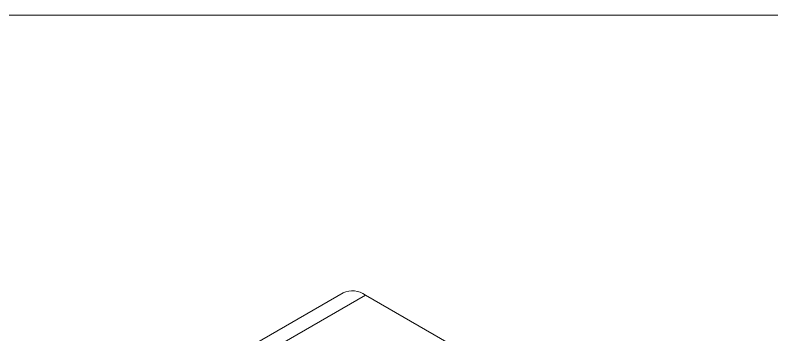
# Model space of a CAD drawing. Header units: inches. Extents: x 0.1 to 10.9, y 0 to 8.5.
# Drawn here: x 7.817 to 9.702, y 7.653 to 8.451 of the extents above; entities that cross this region are included whole.
import ezdxf

# ---------------------------------------------------------------- set-up
doc = ezdxf.new("R2010")
doc.units = ezdxf.units.IN
doc.header["$MEASUREMENT"] = 0

msp = doc.modelspace()

# ---------------------------------------------------------------- linework, layer by layer
at = {"color": 7, "linetype": 'Continuous', "lineweight": 0}
for p, q in [((0.0622, 8.4506), (10.9445, 8.4506)), ((8.6336, 7.758), (7.7497, 7.2478)), ((7.8059, 7.2422), (8.6898, 7.7525)), ((9.8954, 7.0565), (8.6898, 7.7525))]:
    msp.add_line(p, q, dxfattribs=at)
msp.add_arc((8.6568, 7.7062), 0.0568, 54.5329, 114.1566, dxfattribs=at)

doc.saveas('drawing.dxf')
